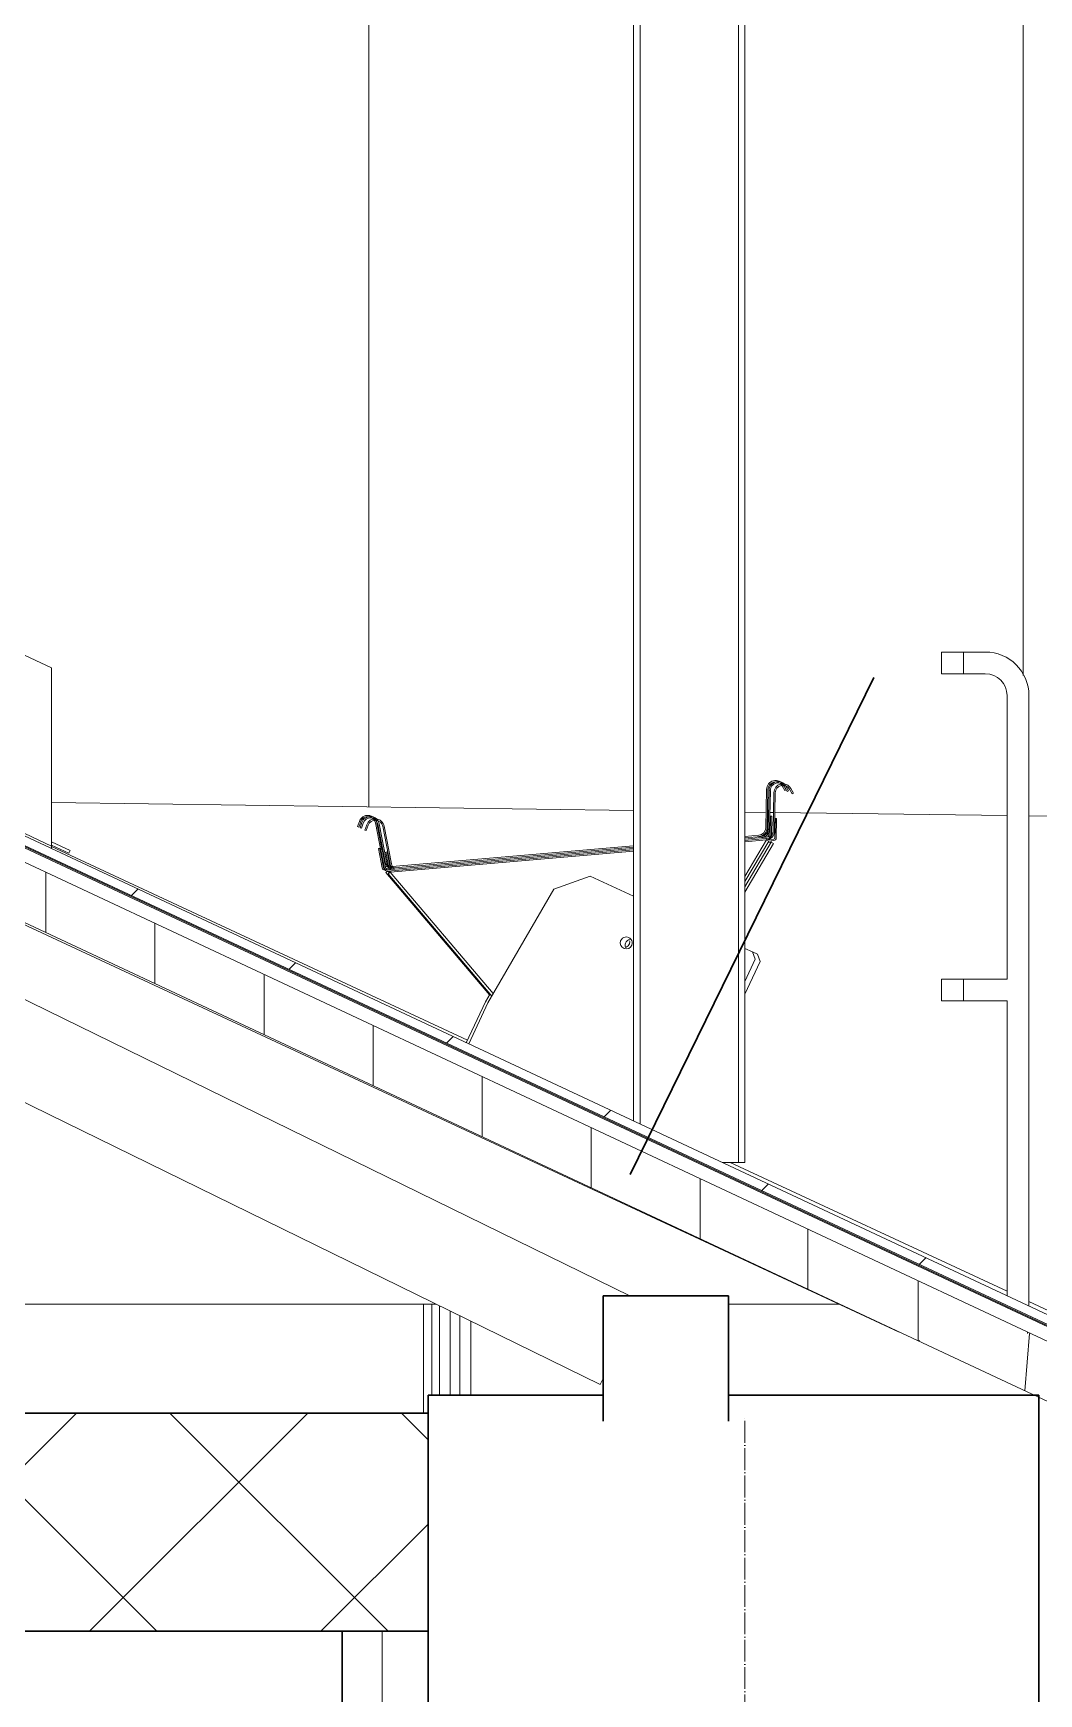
# Model space of a CAD drawing. Header units: millimetres. Extents: x -3929 to 624051, y 52832 to 514950.
# Drawn here: x 496024 to 496946, y 128488 to 130012 of the extents above; entities that cross this region are included whole.
import ezdxf

# ---------------------------------------------------------------- set-up
doc = ezdxf.new("R2010")
doc.units = ezdxf.units.MM
doc.linetypes.add('ADSK_Линия сетки', pattern=[25, 20, -2.5, 0, -2.5])
for name, color, linetype, lineweight in [('Антураж', 7, 'Continuous', 18), ('Крыша', 7, 'Continuous', 9), ('Крыша штриховка', 7, 'Continuous', 9), ('Несущие колонны', 7, 'Continuous', 18), ('Обобщенные модели', 7, 'Continuous', 18), ('Ограждение', 7, 'Continuous', 9), ('Оси', 253, 'Continuous', 9), ('Перекрытие', 7, 'Continuous', 18), ('Стены внутренние', 7, 'Continuous', 18), ('Стены несущие', 7, 'Continuous', 30), ('ШТРИХОВКА', 252, 'Continuous', 15)]:
    doc.layers.add(name, color=color, linetype=linetype, lineweight=lineweight)
doc.layers.add('Линии', color=7, linetype='Continuous', lineweight=9, true_color=0x00a600)

# ---------------------------------------------------------------- blocks, each defined once
blk = doc.blocks.new('Ограждение - 20 доп поручень 300-V120-Разрез 2-2')
at = {"layer": 'Ограждение'}
for p, q in [((13165.5, 16698.2), (13145.5, 16698.2)), ((13145.5, 16678.2), (13165.5, 16678.2)), ((13185.5, 16658.2), (13185.5, 16398.2)), ((13205.5, 16098.2), (13205.5, 16658.2)), ((13185.5, 16398.2), (13145.5, 16398.2)), ((13145.5, 16378.2), (13185.5, 16378.2)), ((13185.5, 16378.2), (13185.5, 16107.5))]:
    blk.add_line(p, q, dxfattribs=at)
for radius in [40, 20]:
    blk.add_arc((13165.5, 16658.2), radius, 0, 90, dxfattribs=at)
blk = doc.blocks.new('Ограждение - Ограждение-2940136-Разрез 2-2')
at = {"layer": 'Ограждение'}
h = blk.add_hatch(dxfattribs=at)
h.set_pattern_fill('FP_3', color=256, style=0, pattern_type=2)
h.set_pattern_definition([(45, (9086.9, 8300), (-106.066, 106.066), [])])
h.paths.add_polyline_path([(13125.5, 16378.2), (13145.5, 16378.2), (13145.5, 16398.2), (13125.5, 16398.2)])
at = {"layer": 'Ограждение', "lineweight": 18}
for p, q in [((13145.5, 16698.2), (13125.5, 16698.2)), ((13125.5, 16698.2), (13125.5, 16678.2)), ((13145.5, 16678.2), (13145.5, 16698.2)), ((13125.5, 16678.2), (13145.5, 16678.2)), ((13145.5, 16398.2), (13125.5, 16398.2)), ((13125.5, 16398.2), (13125.5, 16378.2)), ((13145.5, 16378.2), (13145.5, 16398.2)), ((13125.5, 16378.2), (13145.5, 16378.2))]:
    blk.add_line(p, q, dxfattribs=at)
blk.add_blockref('Ограждение - 20 доп поручень 300-V120-Разрез 2-2', (0, 0))
blk = doc.blocks.new('Тип верхнего поручня - Верхний поручень_Внутренний_-2940138-Разрез 2-2')
at = {"layer": 'Ограждение'}
for p, q in [((13145.5, 16698.2), (13125.5, 16698.2)), ((13125.5, 16698.2), (13125.5, 16678.2)), ((13145.5, 16678.2), (13145.5, 16698.2)), ((13125.5, 16678.2), (13145.5, 16678.2))]:
    blk.add_line(p, q, dxfattribs=at)
blk = doc.blocks.new('Тип перил - Перила_Внутренний_-2940152-Разрез 2-2')
at = {"layer": 'Ограждение'}
for p, q in [((13145.5, 16398.2), (13125.5, 16398.2)), ((13125.5, 16398.2), (13125.5, 16378.2)), ((13145.5, 16378.2), (13145.5, 16398.2)), ((13125.5, 16378.2), (13145.5, 16378.2))]:
    blk.add_line(p, q, dxfattribs=at)
blk = doc.blocks.new('Ограждение - Ограждение-2975933-Разрез 2-2')
at = {"layer": 'Ограждение'}
for p, q in [((12309.4, 16683.6), (12231.9, 16719.9)), ((12309.4, 16683.6), (12309.4, 16520.2)), ((12309.4, 16520.2), (12169.1, 16585.9)), ((12309.4, 16520.2), (12309.4, 16517.9))]:
    blk.add_line(p, q, dxfattribs=at)
blk = doc.blocks.new('Ограждение - Ограждение-2976172-Разрез 2-2')
at = {"layer": 'Ограждение'}
for p, q in [((12326.3, 16516.2), (12309.4, 16524.1)), ((12309.4, 16520.9), (12325.1, 16513.6)), ((12325.1, 16513.6), (12326.3, 16516.2))]:
    blk.add_line(p, q, dxfattribs=at)
blk = doc.blocks.new('Антураж 21 - Антураж 21-5695973-Разрез 2-2')
at = {"layer": 'Антураж'}
for p, q in [((12843.1, 16552.8), (12309.4, 16560.1)), ((12963.7, 16551.1), (12945.1, 16551.4)), ((12971.3, 16551), (12968.1, 16551.1)), ((13185.5, 16548.1), (12972.6, 16551)), ((13253.5, 16547.2), (13205.5, 16547.8)), ((12309.4, 16519.9), (12690.8, 16342.2)), ((12931.7, 16230), (13185.5, 16111.7)), ((13205.5, 16102.4), (13241.4, 16085.7))]:
    blk.add_line(p, q, dxfattribs=at)
blk = doc.blocks.new('Construction_Roof-Accessories_Lindab_KO - Construction_Roof-Accessories_Lindab_KO-4209799-Разрез 2-2')
at = {"layer": 'Обобщенные модели', "lineweight": 9}
for centre, radius, start, end in [((12257.7, 16861.9), 1.19, 274.9, 358.9), ((12257.7, 16861.9), 1.19, 274.9, 358.9), ((12257.7, 16861.9), 2.39, 274.9, 358.9), ((12257.7, 16861.9), 2.39, 274.9, 358.9), ((11907.8, 16831.9), 2.37, 190.9, 274.9), ((11907.8, 16831.9), 2.37, 190.9, 274.9), ((11907.8, 16831.9), 1.2, 204.9, 274.9), ((11907.8, 16831.9), 1.2, 204.9, 274.9)]:
    blk.add_arc(centre, radius, start, end, dxfattribs=at)
blk = doc.blocks.new('Construction_Roof-Accessories_Lindab_KO - Construction_Roof-Accessories_Lindab_KO-V185-Разрез 2-2')
at = {"layer": 'Обобщенные модели', "lineweight": 9}
for p, q in [((12968.5, 16547.5), (12968.2, 16529.6)), ((12969.7, 16547.5), (12968.5, 16547.5)), ((12969.4, 16529.6), (12969.7, 16547.5)), ((12612.6, 16517), (12611.4, 16516.7)), ((12611.4, 16516.7), (12614.8, 16499.2)), ((12615.9, 16499.4), (12612.6, 16517)), ((12617.3, 16497.3), (12843.1, 16516.6)), ((12619.9, 16496.3), (12843.1, 16515.4)), ((12843.1, 16515.4), (12619.9, 16496.3)), ((12945.1, 16525.4), (12967.2, 16527.3)), ((12945.1, 16524.2), (12964.8, 16525.9)), ((12964.8, 16525.9), (12945.1, 16492.4)), ((12945.1, 16492.4), (12964.8, 16525.9)), ((12964.8, 16525.9), (12945.1, 16524.2)), ((12945.1, 16487.7), (12966.9, 16524.6)), ((12945.1, 16487.7), (12966.9, 16524.6)), ((12945.1, 16487.7), (12966.9, 16524.6)), ((12967.1, 16528.5), (12960.3, 16527.9)), ((12964.7, 16527.1), (12964.8, 16525.9)), ((12966.9, 16524.6), (12964.8, 16525.9)), ((12624, 16499.1), (12617.2, 16498.5)), ((12619.9, 16496.3), (12618.1, 16494.7)), ((12618.1, 16494.7), (12713.1, 16382.6)), ((12713.1, 16382.6), (12618.1, 16494.7)), ((12618.1, 16494.7), (12713.1, 16382.6)), ((12619.9, 16496.3), (12619.8, 16497.5)), ((12619.9, 16496.3), (12714.4, 16384.8)), ((12619.9, 16496.3), (12714.4, 16384.8))]:
    blk.add_line(p, q, dxfattribs=at)
for centre, radius, start, end in [((12967, 16529.7), 1.19, 274.9, 358.9), ((12967, 16529.7), 1.19, 274.9, 358.9), ((12967, 16529.7), 2.39, 274.9, 358.9), ((12967, 16529.7), 2.39, 274.9, 358.9), ((12617.1, 16499.6), 2.37, 190.9, 274.9), ((12617.1, 16499.6), 2.37, 190.9, 274.9), ((12617.1, 16499.7), 1.2, 190.9, 274.9), ((12617.1, 16499.7), 1.2, 204.9, 274.9)]:
    blk.add_arc(centre, radius, start, end, dxfattribs=at)
blk = doc.blocks.new('Construction_Roof-Accessories_Lindab_KOTEG - Construction_Roof-Accessories_Lindab_KOTEG-V186-Разрез 2-2')
at = {"layer": 'Обобщенные модели', "lineweight": 9}
for p, q in [((12803.2, 16492.7), (12770, 16480.7)), ((12843.1, 16474.1), (12803.2, 16492.7)), ((12770, 16480.7), (12709.5, 16376.4)), ((12952.2, 16423), (12945.1, 16426.3)), ((12954.6, 16416.3), (12952.2, 16423)), ((12945.1, 16396), (12954.6, 16416.3)), ((12709.5, 16376.4), (12691.9, 16338.8))]:
    blk.add_line(p, q, dxfattribs=at)
for start, end in [(159.4, 339.4), (339.4, 159.4)]:
    blk.add_arc((12836.3, 16431.3), 5.5, start, end, dxfattribs=at)
blk = doc.blocks.new('Construction_Roof-Accessories_Lindab_BR - Construction_Roof-Accessories_Lindab_BR-V187-Разрез 2-2')
at = {"layer": 'Обобщенные модели', "lineweight": 9}
for p, q in [((12981.6, 16574.5), (12984, 16570.1)), ((12985.1, 16570.7), (12982.7, 16575.1)), ((12967.2, 16571.2), (12966.5, 16535.9)), ((12967.8, 16535.9), (12968.5, 16571.2)), ((12984, 16570.1), (12985.1, 16570.7)), ((12593.9, 16541.7), (12592.3, 16537)), ((12592.3, 16537), (12593.5, 16536.6)), ((12593.5, 16536.6), (12595.1, 16541.3)), ((12608.6, 16540.4), (12615.3, 16505.7)), ((12616.5, 16505.9), (12609.8, 16540.6)), ((12960.1, 16529.1), (12945.1, 16527.8)), ((12843.1, 16519.1), (12623.9, 16500.3)), ((12624, 16499), (12843.1, 16517.8)), ((12945.1, 16526.6), (12960.3, 16527.9))]:
    blk.add_line(p, q, dxfattribs=at)
for centre, radius, start, end in [((12975.5, 16571.1), 8.25, 28.9, 178.9), ((12975.5, 16571.1), 8.25, 28.9, 178.9), ((12975.4, 16571.1), 7, 28.9, 178.9), ((12975.4, 16571.1), 7, 28.9, 178.9), ((12601.7, 16539), 8.25, 10.9, 160.9), ((12601.7, 16539), 8.25, 10.9, 160.9), ((12601.7, 16539), 7, 10.9, 160.9), ((12601.7, 16539), 7, 10.9, 160.9), ((12959.6, 16536.1), 6.97, 274.9, 358.9), ((12959.6, 16536.1), 6.97, 274.9, 358.9), ((12959.6, 16536), 8.2, 274.9, 358.9), ((12959.6, 16536), 8.2, 275.7575, 358.9), ((12623.3, 16507.2), 8.2, 190.9, 274.9), ((12623.3, 16507.2), 8.2, 190.9, 274.0425), ((12623.3, 16507.2), 6.97, 190.9, 274.9), ((12623.3, 16507.2), 6.97, 190.9, 274.9)]:
    blk.add_arc(centre, radius, start, end, dxfattribs=at)
blk = doc.blocks.new('Construction_Roof-Accessories_Lindab_KO - Construction_Roof-Accessories_Lindab_KO-V188-Разрез 2-2')
at = {"layer": 'Обобщенные модели', "lineweight": 9}
for centre, radius, start, end in [((12971.5, 16527.6), 1.19, 274.9, 358.9), ((12971.5, 16527.6), 1.19, 274.9, 358.9), ((12971.5, 16527.6), 2.39, 274.9, 358.9), ((12971.5, 16527.6), 2.39, 274.9, 358.9), ((12621.6, 16497.5), 2.37, 190.9, 204.9), ((12621.6, 16497.5), 2.37, 190.9, 204.9)]:
    blk.add_arc(centre, radius, start, end, dxfattribs=at)
blk = doc.blocks.new('Construction_Roof-Accessories_Lindab_KO - Construction_Roof-Accessories_Lindab_KO-V189-Разрез 2-2')
at = {"layer": 'Обобщенные модели', "lineweight": 9}
for p, q in [((12973, 16545.4), (12972.6, 16527.5)), ((12974.2, 16545.4), (12973, 16545.4)), ((12973.8, 16527.5), (12974.2, 16545.4)), ((12617, 16514.9), (12615.8, 16514.6)), ((12615.8, 16514.6), (12618.9, 16498.6)), ((12620.1, 16498.7), (12617, 16514.9)), ((12969.3, 16523.8), (12945.1, 16482.7)), ((12945.1, 16482.7), (12969.3, 16523.8)), ((12945.1, 16478), (12971.3, 16522.6)), ((12945.1, 16478), (12971.3, 16522.6)), ((12945.1, 16478), (12971.3, 16522.6)), ((12971.6, 16526.4), (12964.7, 16525.8)), ((12966.2, 16523.5), (12969.3, 16523.8)), ((12969.3, 16523.8), (12966.2, 16523.5)), ((12966.7, 16524.8), (12971.7, 16525.2)), ((12969.2, 16525), (12969.3, 16523.8)), ((12971.3, 16522.6), (12969.3, 16523.8))]:
    blk.add_line(p, q, dxfattribs=at)
for centre, radius, start, end in [((12971.5, 16527.6), 1.19, 274.9, 358.9), ((12971.5, 16527.6), 1.19, 274.9, 358.9), ((12971.5, 16527.6), 2.39, 274.9, 358.9), ((12971.5, 16527.6), 2.39, 274.9, 358.9), ((12621.6, 16497.5), 2.37, 190.9, 204.9), ((12621.6, 16497.5), 2.37, 190.9, 204.9)]:
    blk.add_arc(centre, radius, start, end, dxfattribs=at)
blk = doc.blocks.new('Construction_Roof-Accessories_Lindab_KOTEG - Construction_Roof-Accessories_Lindab_KOTEG-V190-Разрез 2-2')
at = {"layer": 'Обобщенные модели', "lineweight": 9}
for p, q in [((12956.7, 16420.9), (12952.2, 16423)), ((12945.1, 16384.4), (12959.1, 16414.2)), ((12959.1, 16414.2), (12956.7, 16420.9))]:
    blk.add_line(p, q, dxfattribs=at)
for start, end in [(159.4, 204.4), (99.4, 159.4)]:
    blk.add_arc((12840.8, 16429.2), 5.5, start, end, dxfattribs=at)
blk = doc.blocks.new('Construction_Roof-Accessories_Lindab_BR - Construction_Roof-Accessories_Lindab_BR-V191-Разрез 2-2')
at = {"layer": 'Обобщенные модели', "lineweight": 9}
for p, q in [((12971.7, 16569.1), (12971, 16533.8)), ((12972.2, 16533.8), (12972.9, 16569.1)), ((12986, 16572.4), (12988.5, 16568)), ((12989.6, 16568.6), (12987.1, 16573)), ((12988.5, 16568), (12989.6, 16568.6)), ((12598.4, 16539.6), (12596.7, 16534.9)), ((12596.7, 16534.9), (12597.9, 16534.5)), ((12597.9, 16534.5), (12599.6, 16539.2)), ((12613.1, 16538.3), (12619.7, 16503.6)), ((12621, 16503.8), (12614.3, 16538.5))]:
    blk.add_line(p, q, dxfattribs=at)
for centre, radius, start, end in [((12979.9, 16569), 8.25, 28.9, 178.9), ((12979.9, 16569), 8.25, 28.9, 178.9), ((12979.9, 16569), 7, 28.9, 178.9), ((12979.9, 16569), 7, 28.9, 178.9), ((12606.2, 16536.9), 8.25, 10.9, 160.9), ((12606.2, 16536.9), 8.25, 10.9, 160.9), ((12606.2, 16537), 7, 10.9, 160.9), ((12606.2, 16537), 7, 10.9, 160.9), ((12964, 16534), 8.2, 274.9, 358.9), ((12964, 16534), 8.2, 275.7575, 358.9), ((12964, 16534), 6.97, 302.9, 358.9), ((12964, 16534), 6.97, 302.9, 358.9), ((12627.8, 16505.1), 8.2, 190.9, 218.9), ((12627.8, 16505.1), 8.2, 190.9, 218.9), ((12627.8, 16505.1), 6.97, 190.9, 232.9), ((12627.8, 16505.1), 6.97, 190.9, 232.9)]:
    blk.add_arc(centre, radius, start, end, dxfattribs=at)
blk = doc.blocks.new('Construction_Roof-Accessories_Lindab_KO - Construction_Roof-Accessories_Lindab_KO-V192-Разрез 2-2')
at = {"layer": 'Обобщенные модели', "lineweight": 9}
for centre, radius, start, end in [((12964.7, 16530.7), 1.19, 274.9, 358.9), ((12964.7, 16530.7), 1.19, 274.9, 358.9), ((12964.7, 16530.7), 2.39, 274.9, 358.9), ((12964.7, 16530.7), 2.39, 274.9, 358.9), ((12614.8, 16500.7), 2.37, 190.9, 274.9), ((12614.8, 16500.7), 2.37, 190.9, 274.9), ((12614.8, 16500.7), 1.2, 204.9, 260.9), ((12614.8, 16500.7), 1.2, 204.9, 260.9)]:
    blk.add_arc(centre, radius, start, end, dxfattribs=at)
blk = doc.blocks.new('Construction_Roof-Accessories_Lindab_KO - Construction_Roof-Accessories_Lindab_KO-V193-Разрез 2-2')
at = {"layer": 'Обобщенные модели', "lineweight": 9}
for p, q in [((12966.2, 16548.5), (12965.9, 16530.7)), ((12964.8, 16529.5), (12960.1, 16529.1)), ((12967.1, 16530.7), (12967.2, 16535.9)), ((12610.3, 16518), (12609.1, 16517.8)), ((12609.1, 16517.8), (12612.5, 16500.3)), ((12613.7, 16500.5), (12610.3, 16518)), ((12960.3, 16527.9), (12964.9, 16528.3)), ((12962.4, 16528.1), (12962.4, 16528.1)), ((12615, 16498.3), (12618.9, 16498.7)), ((12618.7, 16499.9), (12615.9, 16499.6)), ((12617.5, 16498.5), (12617.5, 16498.6)), ((12621.8, 16500.1), (12619.7, 16499.9)), ((12620, 16498.8), (12624, 16499.1)), ((12617.6, 16497.4), (12615.8, 16495.8)), ((12615.8, 16495.8), (12710.9, 16383.7)), ((12710.9, 16383.7), (12615.8, 16495.8)), ((12615.8, 16495.8), (12710.9, 16383.7)), ((12617.7, 16497.3), (12619.1, 16495.6)), ((12617.7, 16497.3), (12619.1, 16495.6))]:
    blk.add_line(p, q, dxfattribs=at)
for centre, radius, start, end in [((12964.7, 16530.7), 1.19, 274.9, 358.9), ((12964.7, 16530.7), 1.19, 274.9, 358.9), ((12964.7, 16530.7), 2.39, 274.9, 358.9), ((12964.7, 16530.7), 2.39, 274.9, 358.9), ((12614.8, 16500.7), 2.37, 190.9, 274.9), ((12614.8, 16500.7), 2.37, 190.9, 274.9), ((12614.8, 16500.7), 1.2, 190.9, 260.9), ((12614.8, 16500.7), 1.2, 204.9, 260.9)]:
    blk.add_arc(centre, radius, start, end, dxfattribs=at)
blk = doc.blocks.new('Construction_Roof-Accessories_Lindab_KOTEG - Construction_Roof-Accessories_Lindab_KOTEG-V194-Разрез 2-2')
at = {"layer": 'Обобщенные модели', "lineweight": 9}
for p, q in [((12707.2, 16377.4), (12689.6, 16339.8)), ((12711.4, 16384.6), (12707.2, 16377.4))]:
    blk.add_line(p, q, dxfattribs=at)
for start, end in [(294.4, 339.4), (339.4, 9.4)]:
    blk.add_arc((12834, 16432.4), 5.5, start, end, dxfattribs=at)
blk = doc.blocks.new('Construction_Roof-Accessories_Lindab_BR - Construction_Roof-Accessories_Lindab_BR-V195-Разрез 2-2')
at = {"layer": 'Обобщенные модели', "lineweight": 9}
for p, q in [((12979.3, 16575.5), (12981.7, 16571.1)), ((12982.8, 16571.7), (12980.4, 16576.1)), ((12964.9, 16572.3), (12964.3, 16537)), ((12965.5, 16537), (12966.2, 16572.3)), ((12981.7, 16571.1), (12982.8, 16571.7)), ((12591.6, 16542.8), (12590, 16538)), ((12590, 16538), (12591.2, 16537.6)), ((12591.2, 16537.6), (12592.8, 16542.4)), ((12606.3, 16541.4), (12613, 16506.7)), ((12612.3, 16516.9), (12607.5, 16541.6)), ((12957.9, 16530.2), (12945.1, 16529.1)), ((12843.1, 16520.3), (12621.7, 16501.4)), ((12621.8, 16500.1), (12623.9, 16500.3))]:
    blk.add_line(p, q, dxfattribs=at)
for centre, radius, start, end in [((12973.2, 16572.1), 8.25, 28.9, 178.9), ((12973.2, 16572.1), 8.25, 28.9, 178.9), ((12973.2, 16572.1), 7, 28.9, 178.9), ((12973.2, 16572.1), 7, 28.9, 178.9), ((12599.4, 16540.1), 8.25, 10.9, 160.9), ((12599.4, 16540.1), 8.25, 10.9, 160.9), ((12599.4, 16540.1), 7, 10.9, 160.9), ((12599.4, 16540.1), 7, 10.9, 160.9), ((12957.3, 16537.1), 6.97, 274.9, 358.9), ((12957.3, 16537.1), 6.97, 274.9, 358.9), ((12957.3, 16537.1), 8.2, 274.9, 358.9), ((12957.3, 16537.1), 8.2, 275.7575, 358.9), ((12621.1, 16508.3), 8.2, 190.9, 204.9), ((12621.1, 16508.3), 8.2, 190.9, 204.9), ((12621.1, 16508.3), 6.97, 205.8949, 246.5738), ((12621.1, 16508.3), 6.97, 205.8949, 246.5738), ((12621.1, 16508.3), 8.2, 232.9, 246.9), ((12621.1, 16508.3), 8.2, 232.9, 246.9), ((12621.1, 16508.3), 8.2, 260.9, 274.9), ((12621.1, 16508.3), 8.2, 260.9, 274.0425), ((12621.1, 16508.3), 6.97, 260.9, 274.9), ((12621.1, 16508.3), 6.97, 260.9, 274.9)]:
    blk.add_arc(centre, radius, start, end, dxfattribs=at)
blk = doc.blocks.new('СПНК-Разрез пустотелой несущей конструкции-Колонна - HSS101_6X101_6X6_4-5960401-Разрез 2-2')
at = {"layer": 'Несущие колонны'}
for p, q in [((12843.1, 18699.3), (12843.1, 16267.9)), ((12849, 16265.1), (12849, 18699.3)), ((12939.2, 16230), (12939.2, 18699.3)), ((12945.1, 16230), (12945.1, 18699.3)), ((12945.1, 16230), (12924.1, 16230))]:
    blk.add_line(p, q, dxfattribs=at)

msp = doc.modelspace()

# ---------------------------------------------------------------- hatches: boundary and pattern name
at = {"layer": 'Крыша'}
h = msp.add_hatch(dxfattribs=at)
h.set_pattern_fill('FP_3', color=256, style=0, pattern_type=2)
h.set_pattern_definition([(45, (492818.01, 121045.93), (-106.066, 106.066), [])])
h.paths.add_polyline_path([(497409.243, 128613.867), (497409.243, 128622.701), (491314.294, 131477.784), (485464.54, 128737.204), (485464.54, 128728.725), (491314.294, 131468.95), (497391.92, 128621.981)])
h.paths.add_polyline_path([(485219.344, 128613.867), (485364.54, 128681.881), (485364.54, 128690.716), (485219.344, 128622.701)])
for points in [[(497409.243, 128611.658), (497409.243, 128612.762), (491313.115, 131467.293), (485464.54, 128727.62), (485464.54, 128726.516), (491314.294, 131466.741), (497406.886, 128612.762)], [(497409.243, 128612.762), (497409.243, 128613.867), (491313.115, 131468.397), (491314.294, 131467.845), (497389.563, 128621.981)]]:
    msp.add_hatch(color=256, dxfattribs=at).paths.add_polyline_path(points)
h = msp.add_hatch(dxfattribs=at)
h.set_pattern_fill('FP_4', color=256, style=0, pattern_type=2)
h.set_pattern_definition([(76.301, (493918.01, 121045.93), (1300.032, 6399.994), [388.03, -16080.42]), (78.518, (494064.5, 121748.13), (0.0002, 3200), [58.34, -6472.36]), (80.77, (494020.91, 121480.23), (1300.0188, 9599.9973), [271.41, -15938.46]), (78.518, (494009.3, 121423.06), (0.0002, 3200), [58.34, -6472.36]), (84.201, (494076.1, 121805.3), (-0.0124, 3200), [388.03, -12477.82]), (95.799, (494118, 123100.83), (-1299.964, 9600.005), [388.03, -12477.82]), (101.482, (494020.9, 123811.63), (-1300, 3200), [58.34, -6472.36]), (99.23, (494064.51, 123543.73), (-1300.013, 6399.997), [271.41, -15938.46]), (101.482, (494076.1, 123486.53), (-1300, 3200), [58.34, -6472.36]), (103.699, (494009.31, 123868.83), (-2600.047, 9599.987), [388.03, -16080.42]), (76.301, (494018.01, 121045.93), (1300.032, 6399.994), [431.31, -16037.15]), (76.301, (493118.01, 121045.93), (1300.032, 6399.994), [462.63, -16005.83]), (76.301, (492918.01, 121045.93), (1300.032, 6399.994), [462.63, -16005.83]), (76.301, (493618.01, 121045.93), (1300.032, 6399.994), [462.63, -16005.83]), (76.301, (493718.01, 121045.93), (1300.032, 6399.994), [462.63, -16005.83]), (76.301, (493518.01, 121045.93), (1300.032, 6399.994), [462.63, -16005.83]), (76.301, (493818.01, 121045.93), (1300.032, 6399.994), [462.63, -16005.83]), (76.301, (493018.01, 121045.93), (1300.032, 6399.994), [462.63, -16005.83]), (76.301, (493218.01, 121045.93), (1300.032, 6399.994), [462.63, -16005.83]), (76.301, (493418.01, 121045.93), (1300.032, 6399.994), [462.63, -16005.83]), (76.301, (493318.01, 121045.93), (1300.032, 6399.994), [462.63, -16005.83]), (76.301, (492818.01, 121045.93), (1300.032, 6399.994), [462.63, -16005.83]), (80.77, (493624.1, 121496.23), (1300.019, 9599.9973), [462.63, -15747.24]), (80.77, (493424.1, 121496.23), (1300.019, 9599.9973), [462.63, -15747.24]), (80.77, (493224.1, 121496.23), (1300.019, 9599.9973), [462.63, -15747.24]), (80.77, (493324.1, 121496.23), (1300.019, 9599.9973), [462.63, -15747.24]), (80.77, (493824.11, 121496.23), (1300.019, 9599.9973), [462.63, -15747.24]), (80.77, (493124.1, 121496.23), (1300.019, 9599.9973), [462.63, -15747.24]), (80.77, (493724.1, 121496.23), (1300.019, 9599.9973), [462.63, -15747.24]), (80.77, (493024.1, 121496.23), (1300.019, 9599.9973), [462.63, -15747.24]), (80.77, (493524.1, 121496.23), (1300.019, 9599.9973), [462.63, -15747.24]), (80.77, (492818.01, 121465.48), (1300.019, 9599.9973), [475.15, -15734.72]), (80.77, (492924.1, 121496.23), (1300.019, 9599.9973), [462.63, -15747.24]), (80.77, (493924.11, 121496.23), (1300.019, 9599.9973), [462.63, -15747.24]), (85.355, (493595.17, 121953.36), (-0.0043, 3200.0005), [462.63, -15590.1]), (85.355, (493695.17, 121953.36), (-0.0043, 3200.0005), [462.63, -15590.1]), (85.355, (493195.17, 121953.36), (-0.0043, 3200.0005), [462.63, -15590.1]), (85.355, (493395.17, 121953.36), (-0.0043, 3200.0005), [462.63, -15590.1]), (90, (493230.8, 122414.6), (-1300, 8e-14), [462.63, -2737.37]), (90, (493430.8, 122414.6), (-1300, 8e-14), [462.63, -2737.37]), (90, (493330.8, 122414.6), (-1300, 8e-14), [462.63, -2737.37]), (103.699, (494118.01, 123826.33), (-2600.047, 9599.987), [431.31, -16037.15]), (85.355, (493995.21, 121953.36), (-0.0043, 3200.0005), [462.63, -15590.1]), (85.355, (492892.98, 121934.7), (-0.0043, 3200.0005), [475.15, -15577.58]), (85.355, (493095.17, 121953.36), (-0.0043, 3200.0005), [462.63, -15590.1]), (85.355, (492995.17, 121953.36), (-0.0043, 3200.0005), [462.63, -15590.1]), (85.355, (493795.17, 121953.36), (-0.0043, 3200.0005), [462.63, -15590.1]), (85.355, (493295.17, 121953.36), (-0.0043, 3200.0005), [462.63, -15590.1]), (85.355, (493895.21, 121953.36), (-0.0043, 3200.0005), [462.63, -15590.1]), (85.355, (493495.17, 121953.36), (-0.0043, 3200.0005), [462.63, -15590.1]), (90, (493030.8, 122414.6), (-1300, 8e-14), [462.63, -2737.37]), (86.127, (492829.52, 122560.93), (-0.0276, 3200), [85.2, -19158.76]), (90, (492829.5, 122427.7), (-1300, 8e-14), [133.23, -3066.77]), (86.127, (492818.01, 122257.63), (-0.0276, 3200), [170.4, -19073.56]), (90, (492818, 122191), (-1300, 8e-14), [66.62, -3133.38]), (90, (492930.6, 122408.3), (-1300, 8e-14), [475.15, -2724.85]), (90, (493130.8, 122414.6), (-1300, 8e-14), [462.63, -2737.37]), (93.873, (492823.77, 123015.83), (-1299.8635, 16000.011), [85.2, -19158.76]), (90, (492823.8, 122882.5), (-1300, 8e-14), [133.23, -3066.77]), (93.873, (492835.28, 122712.53), (-1299.8635, 16000.011), [170.4, -19073.56]), (90, (492835.3, 122645.9), (-1300, 8e-14), [66.62, -3133.38]), (90, (493530.8, 122414.6), (-1300, 8e-14), [462.63, -2737.37]), (90, (493930.8, 122414.6), (-1300, 8e-14), [462.63, -2737.37]), (90, (493830.8, 122414.6), (-1300, 8e-14), [462.63, -2737.37]), (90, (493730.8, 122414.6), (-1300, 8e-14), [462.63, -2737.37]), (90, (493630.8, 122414.6), (-1300, 8e-14), [462.63, -2737.37]), (90, (494030.8, 122414.6), (-1300, 8e-14), [462.63, -2737.37]), (94.645, (493030.82, 122877.23), (-1299.9824, 12800.0017), [462.63, -15590.1]), (94.645, (494030.81, 122877.23), (-1299.9824, 12800.0017), [462.63, -15590.1]), (94.645, (493330.82, 122877.23), (-1299.9824, 12800.0017), [462.63, -15590.1]), (94.645, (492930.57, 122883.53), (-1299.9824, 12800.0017), [475.15, -15577.58]), (94.645, (493930.81, 122877.23), (-1299.9824, 12800.0017), [462.63, -15590.1]), (94.645, (493130.82, 122877.23), (-1299.9824, 12800.0017), [462.63, -15590.1]), (94.645, (493530.82, 122877.23), (-1299.9824, 12800.0017), [462.63, -15590.1]), (94.645, (493430.82, 122877.23), (-1299.9824, 12800.0017), [462.63, -15590.1]), (94.645, (493230.82, 122877.23), (-1299.9824, 12800.0017), [462.63, -15590.1]), (94.645, (493630.82, 122877.23), (-1299.9824, 12800.0017), [462.63, -15590.1]), (94.645, (493830.81, 122877.23), (-1299.9824, 12800.0017), [462.63, -15590.1]), (94.645, (493730.82, 122877.23), (-1299.9824, 12800.0017), [462.63, -15590.1]), (99.23, (493995.21, 123338.53), (-1300.013, 6399.997), [462.63, -15747.24]), (99.23, (493595.17, 123338.53), (-1300.013, 6399.997), [462.63, -15747.24]), (99.23, (493895.21, 123338.53), (-1300.013, 6399.997), [462.63, -15747.24]), (99.23, (493195.17, 123338.53), (-1300.013, 6399.997), [462.63, -15747.24]), (99.23, (493095.17, 123338.53), (-1300.013, 6399.997), [462.63, -15747.24]), (99.23, (493395.17, 123338.53), (-1300.013, 6399.997), [462.63, -15747.24]), (99.23, (493495.17, 123338.53), (-1300.013, 6399.997), [462.63, -15747.24]), (99.23, (493695.17, 123338.53), (-1300.013, 6399.997), [462.63, -15747.24]), (99.23, (493295.17, 123338.53), (-1300.013, 6399.997), [462.63, -15747.24]), (99.23, (492995.17, 123338.53), (-1300.013, 6399.997), [462.63, -15747.24]), (99.23, (493795.17, 123338.53), (-1300.013, 6399.997), [462.63, -15747.24]), (99.23, (492892.98, 123357.13), (-1300.013, 6399.997), [475.15, -15734.72]), (103.699, (493924.11, 123795.63), (-2600.047, 9599.987), [462.63, -16005.83]), (103.699, (492924.1, 123795.63), (-2600.047, 9599.987), [462.63, -16005.83]), (103.699, (493724.1, 123795.63), (-2600.047, 9599.987), [462.63, -16005.83]), (103.699, (493524.1, 123795.63), (-2600.047, 9599.987), [462.63, -16005.83]), (103.699, (493224.1, 123795.63), (-2600.047, 9599.987), [462.63, -16005.83]), (103.699, (493124.1, 123795.63), (-2600.047, 9599.987), [462.63, -16005.83]), (103.699, (493324.1, 123795.63), (-2600.047, 9599.987), [462.63, -16005.83]), (103.699, (493824.11, 123795.63), (-2600.047, 9599.987), [462.63, -16005.83]), (103.699, (493024.1, 123795.63), (-2600.047, 9599.987), [462.63, -16005.83]), (103.699, (493624.1, 123795.63), (-2600.047, 9599.987), [462.63, -16005.83]), (103.699, (493424.1, 123795.63), (-2600.047, 9599.987), [462.63, -16005.83])])
h.paths.add_polyline_path([(485219.344, 128545.933), (485225.193, 128545.933), (485364.54, 128611.658), (485364.54, 128666.421), (485219.344, 128598.407), (485219.344, 128570.533)])
h.paths.add_polyline_path([(497403.394, 128545.933), (497409.243, 128545.933), (497409.243, 128598.407), (491314.294, 131453.49), (486129.344, 129024.682), (486129.344, 128969.468), (491314.294, 131398.276), (491351.197, 131381.323), (491381.074, 131395.957), (492757.159, 130722.388), (497383.77, 128555.125)])
h.paths.add_polyline_path([(485464.54, 128658.051), (485469.183, 128660.226), (485469.105, 128715.403), (485464.54, 128713.265), (485464.54, 128679.419)])
at = {"layer": 'Крыша штриховка'}
h = msp.add_hatch(dxfattribs=at)
h.set_pattern_fill('FP_8', color=256, style=0, pattern_type=2)
h.set_pattern_definition([(90, (483731.1, 132343.9), (-600, 4e-14), [])])
h.paths.add_polyline_path([(504743.637, 128621.981), (504451.474, 128721.328), (504451.474, 128717.57), (504417.929, 128717.57), (504372.911, 128692.241), (504292.021, 128719.747), (497072.779, 128818.287), (497072.779, 128825.578), (497004.61, 128826.509), (497004.61, 128814.684), (496999.403, 128814.684), (497411.871, 128621.981), (497414.243, 128621.981), (497415.333, 128631.506), (497418.786, 128621.981), (497560.616, 128621.981), (497564.243, 128632.944), (497564.243, 128621.981), (504658.836, 128621.981)])
h.paths.add_polyline_path([(496984.61, 128821.613), (496984.61, 128826.783), (496973.244, 128826.938)])
h.paths.add_polyline_path([(502841.235, 129213.07), (502307.136, 129394.684), (501780.913, 129394.684), (501780.913, 129227.558), (502454.27, 129218.357)])
h.paths.add_polyline_path([(501760.913, 129227.832), (501760.913, 129394.684), (500584.338, 129394.684), (500584.338, 129243.909), (501572.444, 129230.407)])
h.paths.add_polyline_path([(500564.338, 129244.182), (500564.338, 129394.684), (499387.762, 129394.684), (499387.762, 129260.259), (500249.705, 129248.481)])
h.paths.add_polyline_path([(499367.762, 129260.532), (499367.762, 129394.684), (498191.186, 129394.684), (498191.186, 129276.609), (498926.966, 129266.556)])
h.paths.add_polyline_path([(498171.186, 129276.883), (498171.186, 129394.684), (497004.61, 129394.684), (497004.61, 129292.823), (498045.14, 129278.605)])
h.paths.add_polyline_path([(496984.61, 129293.096), (496984.61, 129414.684), (502248.319, 129414.684), (496676.222, 131309.078), (496676.222, 129297.31), (496695.635, 129297.045), (496696.613, 129318.218), (496697.292, 129318.215), (496698.313, 129317.157), (496699.563, 129317.151), (496699.563, 129296.991), (496702.435, 129296.952), (496703.354, 129315.06), (496704.033, 129315.057), (496704.033, 129296.93), (496916.637, 129294.025), (496915.956, 129409.262), (496913.687, 129414.438), (496910.78, 129418.228), (496906.637, 129421.406), (496901.814, 129423.404), (496887.743, 129424.086), (496856.637, 129424.086), (496856.637, 129444.086), (496901.814, 129443.404), (496906.99, 129442.723), (496916.637, 129438.727), (496924.922, 129432.37), (496932.388, 129421.406), (496935.321, 129414.086), (496936.637, 129402.336), (496936.637, 129293.752), (496942.857, 129293.667)])
h.paths.add_polyline_path([(496574.222, 129298.704), (496574.222, 131344.094), (496430, 131393.135), (496429.557, 131395.048), (496461.373, 131413.236), (494709.222, 131413.236), (494709.222, 130823.182), (496089.377, 130767.99), (496089.377, 130695.933), (495927.445, 130702.408), (495927.445, 129602.642), (495982.031, 129606.456), (495982.069, 129606.085), (495988.887, 129606.67), (495988.012, 129605.39), (495986.578, 129604.374), (495987.638, 129603.456), (495988.228, 129602.091), (495938.551, 129517.757), (495974.019, 129501.095), (495976.404, 129494.505), (495962.97, 129465.827), (496040.478, 129429.519), (496040.478, 129305.997), (496501.944, 129299.692)])
h.paths.add_polyline_path([(496719.591, 129313.892), (496717.155, 129318.305), (496718.258, 129318.893), (496720.686, 129314.496)])
h.paths.add_polyline_path([(496715.122, 129315.985), (496712.85, 129320.486), (496713.945, 129320.704), (496716.216, 129316.589)])
h.paths.add_polyline_path([(496712.85, 129317.049), (496710.414, 129321.463), (496711.517, 129322.051), (496713.789, 129317.567)])
h.paths.add_polyline_path([(495940.094, 129476.542), (495943.998, 129480.166), (495946.73, 129487.434), (495945.462, 129495.095), (495940.423, 129501.154), (495933.266, 129503.827), (495929.599, 129502.558), (495927.445, 129498.902), (495927.445, 129482.468), (495938.817, 129477.14)])
h.paths.add_polyline_path([(495991.176, 129607.807), (495989.993, 129608.734), (495990.319, 129625.677), (495991.519, 129625.654), (495991.176, 129607.833)])
h.paths.add_polyline_path([(495989.571, 129614.087), (495988.322, 129614.127), (495989.571, 129649.421), (495990.25, 129649.418), (495989.793, 129625.654)])
h.paths.add_polyline_path([(496005.808, 129648.252), (496003.372, 129652.665), (496004.475, 129653.253), (496006.903, 129648.856)])
h.paths.add_polyline_path([(492869.198, 130749.413), (492890.446, 130793.286), (492886.817, 130796.654), (492826.034, 130826.432), (492752.222, 130829.383), (492752.222, 130804.209), (492864.411, 130751.656)])
h.paths.add_polyline_path([(494607.222, 130827.261), (494607.222, 131413.236), (492752.222, 131413.236), (492752.222, 130901.441), (492800.357, 130899.516), (492796.047, 130905.985), (492796.785, 130908.127), (492794.587, 130907.938), (492795.299, 130909.204), (492801.325, 130909.72), (492801.326, 130910.96), (493137.531, 130938.918), (493137.569, 130938.546), (493144.387, 130939.131), (493143.512, 130937.852), (493142.077, 130936.836), (493143.138, 130935.917), (493143.728, 130934.553), (493115.662, 130886.907), (494517.835, 130830.835)])
h.paths.add_polyline_path([(492114.209, 131268.337), (492106.554, 131262.082), (492106.554, 131106.662), (492203.891, 131061.066), (492225.139, 131104.939), (492130.741, 131217.637), (492131.478, 131219.779), (492129.28, 131219.591), (492129.992, 131220.856), (492131.478, 131222.11), (492130.369, 131222.988), (492127.138, 131228.624), (492120.334, 131262.899), (492117.72, 131265.219)])
h.paths.add_polyline_path([(492485.758, 131300.19), (492489.032, 131301.477), (492494.668, 131297.367), (492497.096, 131292.97), (492496.001, 131292.366), (492492.219, 131297.367), (492489.032, 131298.759)])
h.paths.add_polyline_path([(492616.112, 130867.967), (492616.112, 130906.884), (492650.222, 130905.52), (492650.222, 131413.236), (492106.554, 131413.236), (492107.096, 131265.264), (492110.763, 131269.048), (492117.72, 131268.549), (492122.291, 131260.403), (492130.196, 131225.485), (492130.828, 131225.485), (492128.697, 131236.552), (492130.075, 131235.744), (492133.249, 131223.378), (492137.126, 131222.707), (492472.262, 131251.487), (492477.259, 131255.148), (492478.552, 131260.187), (492479.764, 131294.704), (492482.261, 131299.801), (492485.758, 131300.19), (492480.442, 131293.532), (492478.612, 131255.363), (492476.451, 131252.218), (492472.299, 131250.202), (492479.08, 131250.783), (492478.612, 131249.539), (492477.524, 131248.354), (492478.612, 131247.791), (492484.494, 131247.307), (492484.133, 131247.06), (492482.098, 131245.993), (492483.158, 131245.074), (492483.748, 131243.71), (492434.071, 131159.375), (492469.539, 131142.713), (492471.924, 131136.123), (492394.86, 130971.609), (492533.035, 130906.884)])
h.paths.add_polyline_path([(492792.055, 130909.853), (492788.677, 130927.395), (492789.899, 130927.395), (492792.568, 130909.962)])
h.paths.add_polyline_path([(492792.568, 130916.328), (492785.886, 130951.028), (492787.117, 130951.246), (492793.229, 130916.464)])
h.paths.add_polyline_path([(493146.675, 130940.269), (493145.493, 130941.195), (493145.818, 130958.139), (493147.018, 130958.116), (493146.676, 130940.294)])
h.paths.add_polyline_path([(493145.071, 130946.548), (493143.821, 130946.588), (493145.071, 130981.882), (493145.749, 130981.879), (493145.293, 130958.116)])
h.paths.add_polyline_path([(492770.753, 130947.231), (492769.572, 130947.64), (492771.215, 130952.386), (492772.403, 130951.995), (492771.215, 130948.566)])
h.paths.add_polyline_path([(493161.308, 130980.713), (493158.872, 130985.127), (493159.975, 130985.715), (493162.402, 130981.317)])
h.paths.add_polyline_path([(492378.174, 131027.511), (492385.834, 131028.78), (492391.834, 131033.708), (492394.566, 131040.976), (492393.298, 131048.636), (492388.369, 131054.421), (492382.515, 131054.743), (492375.444, 131051.535), (492370.924, 131045.222), (492370.166, 131037.494), (492373.566, 131030.243), (492377.616, 131027.641)])
h.paths.add_polyline_path([(492399.369, 131072.799), (492407.03, 131074.067), (492413.03, 131078.996), (492415.761, 131086.264), (492414.493, 131093.924), (492409.565, 131099.709), (492403.711, 131100.031), (492397.565, 131097.399), (492391.233, 131086.651), (492392.5, 131079.035), (492397.429, 131073.251), (492398.811, 131072.929)])
h.paths.add_polyline_path([(492420.531, 131118.084), (492428.191, 131119.352), (492434.191, 131124.28), (492436.923, 131131.548), (492435.655, 131139.209), (492430.727, 131144.993), (492425.721, 131145.2), (492413.662, 131124.32), (492418.59, 131118.535), (492419.973, 131118.213)])
h.paths.add_polyline_path([(492349.034, 131148.218), (492351.793, 131149.426), (492353.675, 131152.681), (492353.285, 131155.928), (492351.802, 131156.298), (492349.157, 131154.32), (492348.189, 131150.683), (492349.03, 131148.223)])
h.paths.add_polyline_path([(492132.894, 131221.105), (492133.229, 131222.163), (492132.845, 131221.358)])
h.paths.add_polyline_path([(492126.748, 131221.506), (492123.37, 131239.047), (492124.592, 131239.047), (492127.138, 131221.588)])
h.paths.add_polyline_path([(492132.589, 131225.485), (492125.918, 131260.187), (492127.262, 131259.76), (492133.249, 131225.621)])
h.paths.add_polyline_path([(492486.696, 131249.425), (492485.509, 131250.13), (492485.839, 131267.295), (492487.039, 131267.272), (492486.696, 131249.451)])
h.paths.add_polyline_path([(492481.369, 131251.921), (492480.169, 131251.947), (492480.512, 131269.791), (492481.711, 131269.768), (492481.369, 131251.947)])
h.paths.add_polyline_path([(492485.091, 131255.705), (492483.842, 131255.745), (492485.091, 131291.039), (492485.77, 131291.036), (492485.139, 131258.201)])
h.paths.add_polyline_path([(492110.774, 131256.388), (492109.592, 131256.797), (492112.263, 131261.204), (492112.089, 131260.187), (492111.236, 131257.723)])
h.paths.add_polyline_path([(492501.329, 131289.87), (492498.892, 131294.284), (492499.995, 131294.872), (492502.423, 131290.474)])
at = {"layer": 'ШТРИХОВКА'}
h = msp.add_hatch(dxfattribs=at)
h.set_pattern_fill('FP_15', color=252, style=0, pattern_type=2)
h.set_pattern_definition([(45, (492818.01, 121045.93), (-106.066, 106.066), []), (135, (492818.01, 121045.93), (-106.066, -106.066), [])])
h.paths.add_polyline_path([(492092.813, 128545.933), (496385.649, 128545.933), (496385.649, 128745.933), (486169.164, 128745.933), (486129.344, 128726.409), (486129.344, 128545.933), (492017.351, 128545.933)])

# ---------------------------------------------------------------- linework, layer by layer
at = {"layer": 'Крыша'}
for p, q in [((497409.243, 128622.701), (491314.294, 131477.784)), ((496817.661, 128820.31), (493165.038, 130522.002))]:
    msp.add_line(p, q, dxfattribs=at)
at = {"layer": 'Крыша', "lineweight": 18}
for p, q in [((491314.294, 131468.95), (497409.243, 128613.867)), ((491314.294, 131467.845), (497409.243, 128612.762)), ((491314.294, 131466.741), (497409.243, 128611.658)), ((491314.294, 131453.49), (497409.243, 128598.407)), ((492730.671, 130734.796), (497403.394, 128545.933))]:
    msp.add_line(p, q, dxfattribs=at)
at = {"layer": 'Линии', "color": 7, "lineweight": 18}
for p, q in [((496570.777, 128853.548), (491381.059, 131395.964)), ((491381.074, 131301.305), (496543.443, 128772.286)), ((496543.443, 128772.286), (496546.121, 128777.752))]:
    msp.add_line(p, q, dxfattribs=at)
at = {"layer": 'Линии', "color": 7, "lineweight": 30}
for p, q in [((496794.29, 129420.711), (496570.95, 128964.818)), ((496661.121, 128853.548), (496546.121, 128853.548)), ((496546.121, 128853.548), (496546.121, 128738.548)), ((496661.121, 128738.548), (496661.121, 128853.548))]:
    msp.add_line(p, q, dxfattribs=at)
at = {"layer": 'Оси', "linetype": 'ADSK_Линия сетки'}
msp.add_line((496676.112, 107157.883), (496676.112, 128741.962), dxfattribs=at)
at = {"layer": 'Перекрытие'}
for p, q in [((492438.635, 128845.933), (496393.113, 128845.933)), ((496381.378, 128845.933), (496381.378, 128745.933)), ((496389.013, 128845.933), (496389.013, 128762.456)), ((496396.121, 128844.459), (496396.121, 128762.456)), ((496406.044, 128839.597), (496406.044, 128762.456)), ((496414.813, 128835.302), (496414.813, 128762.456)), ((496424.96, 128830.331), (496424.96, 128762.456)), ((496343.665, 128425.933), (496343.665, 128545.933))]:
    msp.add_line(p, q, dxfattribs=at)
at = {"layer": 'Перекрытие', "lineweight": 30}
for p, q in [((496385.649, 128745.933), (486169.164, 128745.933)), ((496385.649, 128545.933), (496385.649, 128745.933)), ((486129.344, 128545.933), (496385.649, 128545.933)), ((496306.907, 128425.933), (496306.907, 128545.933))]:
    msp.add_line(p, q, dxfattribs=at)
at = {"layer": 'Стены внутренние'}
msp.add_line((496762.663, 128845.933), (496661.121, 128845.933), dxfattribs=at)
at = {"layer": 'Стены несущие'}
for p, q in [((496385.649, 128762.456), (496385.649, 128345.933)), ((496546.121, 128762.456), (496385.649, 128762.456)), ((496945.651, 128762.456), (496661.121, 128762.456)), ((496945.651, 128345.933), (496945.651, 128762.456))]:
    msp.add_line(p, q, dxfattribs=at)

# ---------------------------------------------------------------- block references
at = {"layer": 'Антураж'}
msp.add_blockref('Антураж 21 - Антураж 21-5695973-Разрез 2-2', (483731.112, 112745.933), dxfattribs=at)
at = {"layer": 'Несущие колонны'}
msp.add_blockref('СПНК-Разрез пустотелой несущей конструкции-Колонна - HSS101_6X101_6X6_4-5960401-Разрез 2-2', (483731.112, 112745.933), dxfattribs=at)
at = {"layer": 'Обобщенные модели'}
for name, p in [('Construction_Roof-Accessories_Lindab_BR - Construction_Roof-Accessories_Lindab_BR-V195-Разрез 2-2', (483731.112, 112745.933)), ('Construction_Roof-Accessories_Lindab_BR - Construction_Roof-Accessories_Lindab_BR-V187-Разрез 2-2', (483731.112, 112745.933)), ('Construction_Roof-Accessories_Lindab_BR - Construction_Roof-Accessories_Lindab_BR-V191-Разрез 2-2', (483731.112, 112745.933)), ('Construction_Roof-Accessories_Lindab_KO - Construction_Roof-Accessories_Lindab_KO-V193-Разрез 2-2', (483731.112, 112745.933)), ('Construction_Roof-Accessories_Lindab_KO - Construction_Roof-Accessories_Lindab_KO-V185-Разрез 2-2', (483731.112, 112745.933)), ('Construction_Roof-Accessories_Lindab_KO - Construction_Roof-Accessories_Lindab_KO-V189-Разрез 2-2', (483731.112, 112745.933)), ('Construction_Roof-Accessories_Lindab_KO - Construction_Roof-Accessories_Lindab_KO-V192-Разрез 2-2', (483731.112, 112745.933)), ('Construction_Roof-Accessories_Lindab_KO - Construction_Roof-Accessories_Lindab_KO-4209799-Разрез 2-2', (484440.426, 112413.666)), ('Construction_Roof-Accessories_Lindab_KO - Construction_Roof-Accessories_Lindab_KO-V188-Разрез 2-2', (483731.112, 112745.933)), ('Construction_Roof-Accessories_Lindab_KOTEG - Construction_Roof-Accessories_Lindab_KOTEG-V186-Разрез 2-2', (483731.112, 112745.933)), ('Construction_Roof-Accessories_Lindab_KOTEG - Construction_Roof-Accessories_Lindab_KOTEG-V194-Разрез 2-2', (483731.112, 112745.933)), ('Construction_Roof-Accessories_Lindab_KOTEG - Construction_Roof-Accessories_Lindab_KOTEG-V190-Разрез 2-2', (483731.112, 112745.933))]:
    msp.add_blockref(name, p, dxfattribs=at)
at = {"layer": 'Ограждение'}
for name in ['Ограждение - Ограждение-2975933-Разрез 2-2', 'Ограждение - Ограждение-2940136-Разрез 2-2', 'Тип верхнего поручня - Верхний поручень_Внутренний_-2940138-Разрез 2-2', 'Ограждение - Ограждение-2976172-Разрез 2-2', 'Тип перил - Перила_Внутренний_-2940152-Разрез 2-2']:
    msp.add_blockref(name, (483731.112, 112745.933), dxfattribs=at)

doc.saveas('drawing.dxf')
